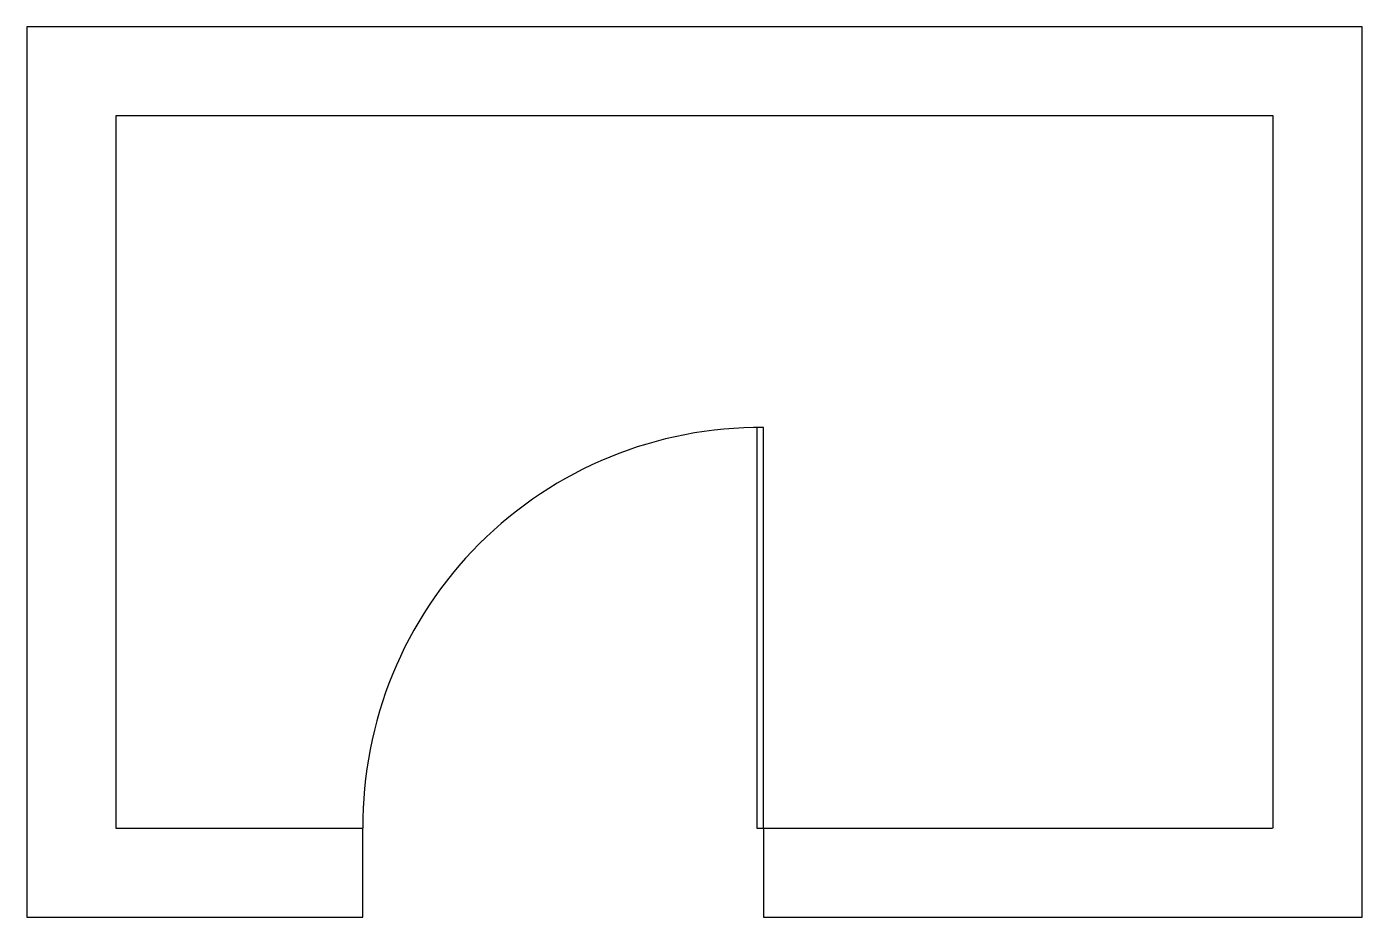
# Model space of a CAD drawing. Header units: millimetres. Extents: x 0 to 3000, y 0 to 2000.
import ezdxf

# ---------------------------------------------------------------- set-up
doc = ezdxf.new("R2010")
doc.units = ezdxf.units.MM

msp = doc.modelspace()

# ---------------------------------------------------------------- linework, layer by layer
for p, q in [((1655.2, 1100), (1640.2, 1100)), ((1640.2, 1100), (1640.2, 1100)), ((1640.2, 1100), (1640.2, 200)), ((1655.2, 200), (1655.2, 1100)), ((1655.2, 1100), (1655.2, 1100)), ((200, 200), (755.2, 200)), ((1640.2, 200), (1655.2, 200)), ((1655.2, 200), (2798.6, 200)), ((0, 0), (755.2, 0)), ((1655.2, 0), (3000, 0))]:
    msp.add_line(p, q)
for points in [[(3000, 0), (3000, 2000), (0, 2000), (0, 0)], [(2800, 200), (2800, 1800), (200, 1800), (200, 200)], [(755.2, 0), (755.2, 200)], [(1655.2, 200), (1655.2, 0)]]:
    msp.add_lwpolyline(points)
msp.add_arc((1647.7, 207.5), 892.5, 89.5185, 180.4815)

doc.saveas('drawing.dxf')
